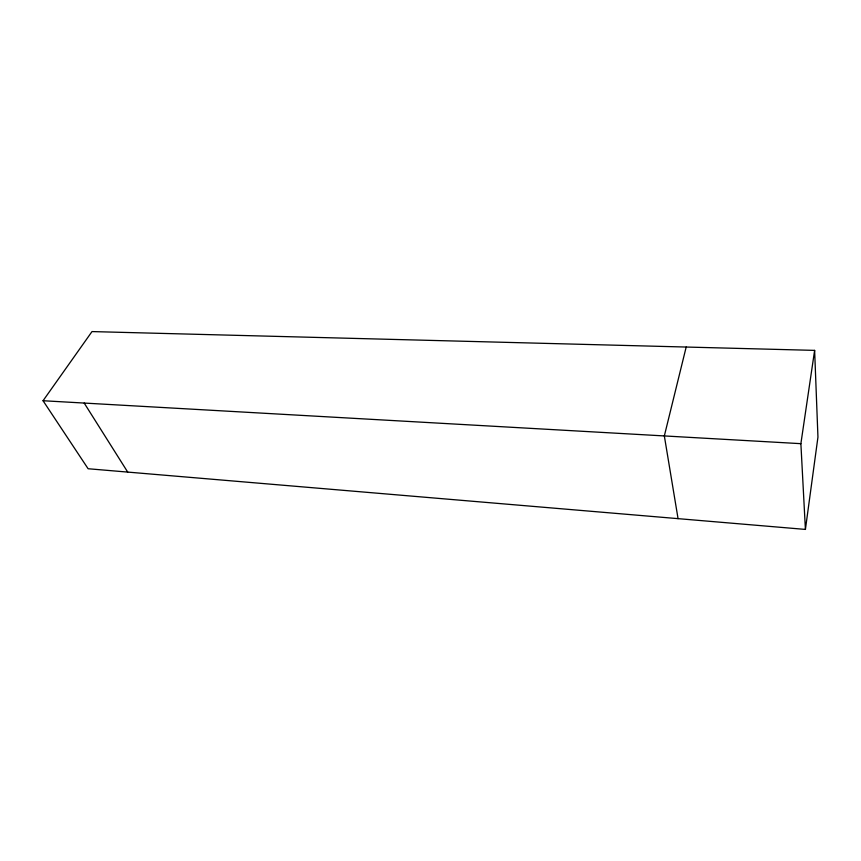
<?xml version="1.0" encoding="UTF-8"?>
<svg xmlns="http://www.w3.org/2000/svg" width="861" height="861" viewBox="0 0 861 861"><rect width="100%" height="100%" fill="white"/><g stroke="black" fill="none" stroke-linecap="round" stroke-linejoin="round"><path stroke-width="1.29" d="M805.412 529.418L817.95 437.097L814.624 350.384L91.998 331.582L43.05 400.731L88.113 468.739L805.412 529.418L800.881 443.673L814.624 350.384M686.185 347.037L664.337 435.935L678.059 518.645M43.05 400.731L800.881 443.673M84.195 403.066L127.719 472.097"/></g></svg>
